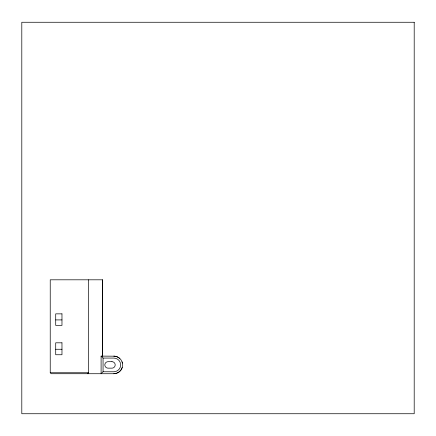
<?xml version="1.0" encoding="UTF-8"?>
<svg xmlns="http://www.w3.org/2000/svg" width="436" height="436" viewBox="0 0 436 436"><rect width="100%" height="100%" fill="white"/><g stroke="black" fill="none" stroke-linecap="round" stroke-linejoin="round"><path stroke-width="0.65" d="M102.634 279.808L102.634 356.114L102.634 279.808L50.233 279.808L50.233 372.742L51.214 373.723L113.818 373.723C117.595 373.761 121.164 371.118 122.238 367.499M87.407 373.723L88.388 372.742L50.233 372.742M101.103 356.114L103.059 358.07L113.818 358.07A6.845 6.845 0 0 1 120.668 364.916A6.845 6.845 0 0 1 113.818 371.766L103.059 371.766L101.103 373.723L101.103 356.114L114.979 356.19L117.219 356.795L119.916 358.561M55.71 319.915L61.972 319.915M55.71 349.263L61.972 349.263M87.407 373.134L88.388 373.527M122.096 361.907L122.434 363.101M103.059 358.07L103.059 371.766M88.388 279.808L88.388 373.723M113.818 356.114A8.802 8.802 0 0 1 122.625 364.916A8.802 8.802 0 0 1 113.818 373.723M414.2 22.263L21.8 22.263L21.8 413.737L414.2 413.737L414.2 22.263M61.972 313.855L55.71 313.855L55.71 325.398L61.972 325.398L61.972 313.855M61.972 342.81L55.71 342.81L55.71 354.746L61.972 354.746L61.972 342.81M111.959 361.689L108.046 361.689A3.226 3.226 0 0 0 104.82 364.916A3.226 3.226 0 0 0 108.046 368.148L111.959 368.148A3.226 3.226 0 0 0 115.191 364.916A3.226 3.226 0 0 0 111.959 361.689"/></g></svg>
